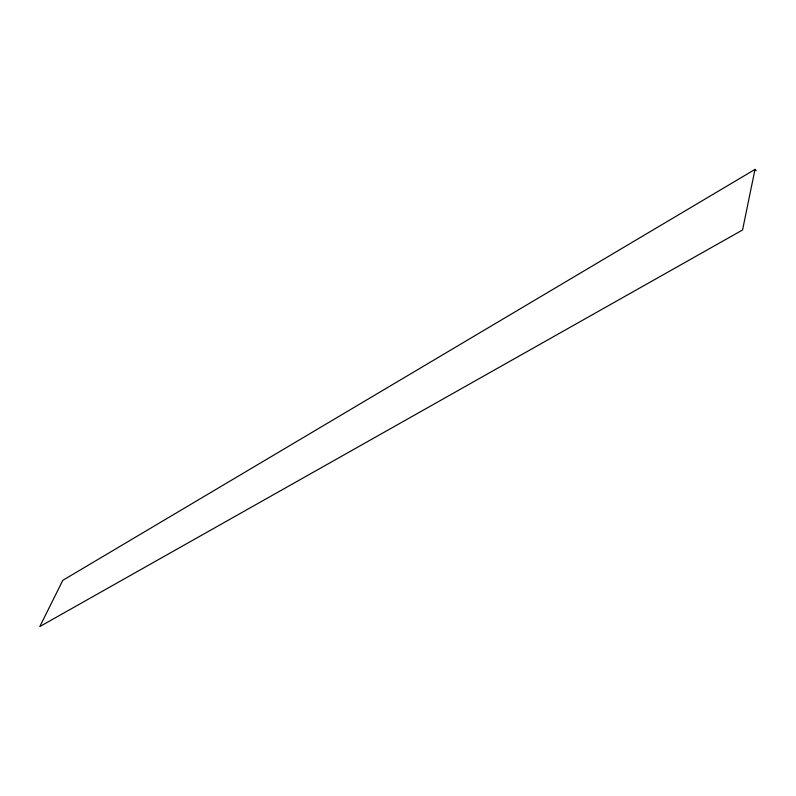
<?xml version="1.0" encoding="UTF-8"?>
<svg xmlns="http://www.w3.org/2000/svg" width="796" height="796" viewBox="0 0 796 796"><rect width="100%" height="100%" fill="white"/><g stroke="black" fill="none" stroke-linecap="round" stroke-linejoin="round"><path stroke-width="1.19" d="M754.996 169.429L742.559 229.984L39.8 626.571L62.804 580.334L754.996 169.429L756.2 170.623"/></g></svg>
